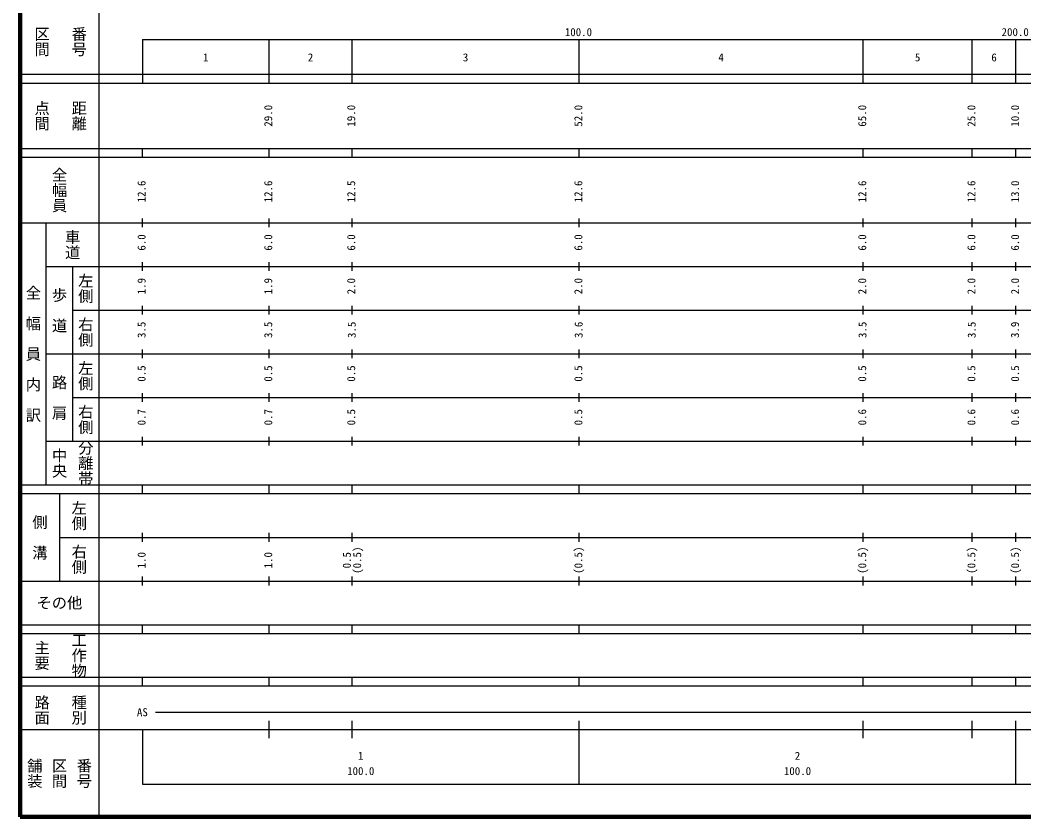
# Model space of a CAD drawing. Units: millimetres on the paper, enlarged 1000 times. Extents: x 40000 to 680000, y 20000 to 380000.
# Drawn here: x 40000 to 269844, y 20000 to 202409 of the extents above; entities that cross this region are included whole.
import ezdxf
from ezdxf.enums import TextEntityAlignment as Align

# ---------------------------------------------------------------- set-up
doc = ezdxf.new("R2010")
doc.units = ezdxf.units.MM
doc.header["$LTSCALE"] = 1000
doc.layers.add('M-TTL', color=2, linetype='Continuous', lineweight=140)
doc.layers.add('M-TTL-BAND', color=7, linetype='Continuous', lineweight=25)
doc.styles.add('@ＭＳ ゴシック', font='')
doc.styles.add('ＭＳ ゴシック', font='')
doc.styles.get('@ＭＳ ゴシック').set_extended_font_data('@MS Gothic')
doc.styles.get('ＭＳ ゴシック').set_extended_font_data('MS Gothic')

msp = doc.modelspace()

# ---------------------------------------------------------------- linework, layer by layer
at = {"layer": 'M-TTL'}
for p, q in [((40000, 380000), (40000, 20000)), ((40000, 20000), (680000, 20000))]:
    msp.add_line(p, q, dxfattribs=at)
at = {"layer": 'M-TTL-BAND'}
for p, q in [((58000, 370000), (58000, 20000)), ((68000, 198000), (579000, 198000)), ((68000, 198000), (68000, 188000)), ((97000, 188000), (97000, 198000)), ((116000, 188000), (116000, 198000)), ((168000, 188000), (168000, 198000)), ((233000, 188000), (233000, 198000)), ((258000, 188000), (258000, 198000)), ((268000, 188000), (268000, 198000)), ((40000, 190000), (579000, 190000)), ((40000, 188000), (579000, 188000)), ((40000, 173000), (579000, 173000)), ((68000, 171000), (68000, 173000)), ((97000, 171000), (97000, 173000)), ((116000, 171000), (116000, 173000)), ((168000, 171000), (168000, 173000)), ((233000, 171000), (233000, 173000)), ((258000, 171000), (258000, 173000)), ((268000, 171000), (268000, 173000)), ((40000, 171000), (579000, 171000)), ((68000, 155000), (68000, 157000)), ((97000, 155000), (97000, 157000)), ((116000, 155000), (116000, 157000)), ((168000, 155000), (168000, 157000)), ((233000, 155000), (233000, 157000)), ((258000, 155000), (258000, 157000)), ((268000, 155000), (268000, 157000)), ((40000, 156000), (579000, 156000)), ((46000, 96000), (46000, 156000)), ((46000, 146000), (579000, 146000)), ((52000, 146000), (52000, 106000)), ((68000, 145000), (68000, 147000)), ((97000, 145000), (97000, 147000)), ((116000, 145000), (116000, 147000)), ((168000, 145000), (168000, 147000)), ((233000, 145000), (233000, 147000)), ((258000, 145000), (258000, 147000)), ((268000, 145000), (268000, 147000)), ((52000, 136000), (579000, 136000)), ((68000, 135000), (68000, 137000)), ((97000, 135000), (97000, 137000)), ((116000, 135000), (116000, 137000)), ((168000, 135000), (168000, 137000)), ((233000, 135000), (233000, 137000)), ((258000, 135000), (258000, 137000)), ((268000, 135000), (268000, 137000)), ((68000, 125000), (68000, 127000)), ((97000, 125000), (97000, 127000)), ((116000, 125000), (116000, 127000)), ((168000, 125000), (168000, 127000)), ((233000, 125000), (233000, 127000)), ((258000, 125000), (258000, 127000)), ((268000, 125000), (268000, 127000)), ((46000, 126000), (579000, 126000)), ((52000, 116000), (579000, 116000)), ((68000, 115000), (68000, 117000)), ((97000, 115000), (97000, 117000)), ((116000, 115000), (116000, 117000)), ((168000, 115000), (168000, 117000)), ((233000, 115000), (233000, 117000)), ((258000, 115000), (258000, 117000)), ((268000, 115000), (268000, 117000)), ((46000, 106000), (579000, 106000)), ((68000, 105000), (68000, 107000)), ((97000, 105000), (97000, 107000)), ((116000, 105000), (116000, 107000)), ((168000, 105000), (168000, 107000)), ((233000, 105000), (233000, 107000)), ((258000, 105000), (258000, 107000)), ((268000, 105000), (268000, 107000)), ((40000, 96000), (579000, 96000)), ((68000, 94000), (68000, 96000)), ((97000, 94000), (97000, 96000)), ((116000, 94000), (116000, 96000)), ((168000, 94000), (168000, 96000)), ((233000, 94000), (233000, 96000)), ((258000, 94000), (258000, 96000)), ((268000, 94000), (268000, 96000)), ((40000, 94000), (579000, 94000)), ((49000, 94000), (49000, 74000)), ((49000, 84000), (579000, 84000)), ((68000, 83000), (68000, 85000)), ((97000, 83000), (97000, 85000)), ((116000, 83000), (116000, 85000)), ((168000, 83000), (168000, 85000)), ((233000, 83000), (233000, 85000)), ((258000, 83000), (258000, 85000)), ((268000, 83000), (268000, 85000)), ((40000, 74000), (579000, 74000)), ((68000, 73000), (68000, 75000)), ((97000, 73000), (97000, 75000)), ((116000, 73000), (116000, 75000)), ((168000, 73000), (168000, 75000)), ((233000, 73000), (233000, 75000)), ((258000, 73000), (258000, 75000)), ((268000, 73000), (268000, 75000)), ((40000, 64000), (579000, 64000)), ((68000, 62000), (68000, 64000)), ((97000, 62000), (97000, 64000)), ((116000, 62000), (116000, 64000)), ((168000, 62000), (168000, 64000)), ((233000, 62000), (233000, 64000)), ((258000, 62000), (258000, 64000)), ((268000, 62000), (268000, 64000)), ((40000, 62000), (579000, 62000)), ((40000, 52000), (579000, 52000)), ((68000, 50000), (68000, 52000)), ((97000, 50000), (97000, 52000)), ((116000, 50000), (116000, 52000)), ((168000, 50000), (168000, 52000)), ((233000, 50000), (233000, 52000)), ((258000, 50000), (258000, 52000)), ((268000, 50000), (268000, 52000)), ((40000, 50000), (579000, 50000)), ((71000, 44000), (564000, 44000)), ((97000, 38000), (97000, 42000)), ((116000, 38000), (116000, 42000)), ((168000, 27500), (168000, 42000)), ((233000, 38000), (233000, 42000)), ((258000, 38000), (258000, 42000)), ((268000, 27500), (268000, 42000)), ((40000, 40000), (579000, 40000)), ((68000, 40000), (68000, 27500)), ((68000, 27500), (579000, 27500))]:
    msp.add_line(p, q, dxfattribs=at)

# ---------------------------------------------------------------- texts
at = {"layer": 'M-TTL-BAND', "style": '@ＭＳ ゴシック'}
for s, p in [('区間', (45000, 197500)), ('番号', (53500, 197500)), ('点間', (45000, 180500)), ('距離', (53500, 180500)), ('全幅員', (49000, 163500)), ('車道', (52000, 151000)), ('左側', (55000, 141000)), ('全\u3000幅\u3000員\u3000内\u3000訳', (43000, 126000)), ('歩\u3000道', (49000, 136000)), ('右側', (55000, 131000)), ('左側', (55000, 121000)), ('路\u3000肩', (49000, 116000)), ('右側', (55000, 111000)), ('分離帯', (55000, 101000)), ('中央', (49000, 101000)), ('左側', (53500, 89000)), ('側\u3000溝', (44500, 84000)), ('右側', (53500, 79000)), ('主要', (45000, 57000)), ('工作物', (53500, 57000)), ('路面', (45000, 44500)), ('種別', (53500, 44500)), ('舗装', (43333, 30000)), ('区間', (49000, 30000)), ('番号', (54667, 30000))]:
    msp.add_text(s, height=2566, rotation=270, dxfattribs=at).set_placement(p, align=Align.MIDDLE_CENTER)
at = {"layer": 'M-TTL-BAND', "style": 'ＭＳ ゴシック'}
for s, p in [('100.0', (167844, 198195)), ('200.0', (267844, 198195)), ('1', (82500, 192405)), ('2', (106500, 192405)), ('3', (142000, 192405)), ('4', (200500, 192405)), ('5', (245500, 192405)), ('6', (263000, 192405)), ('AS', (68000, 42500)), ('1', (118000, 32523)), ('2', (218000, 32523)), ('100.0', (118000, 29033)), ('100.0', (218000, 29033))]:
    msp.add_text(s, height=1833, dxfattribs=at).set_placement(p, align=Align.BOTTOM_CENTER)
for s, p in [('29.0', (98278, 180500)), ('19.0', (117278, 180500)), ('52.0', (169278, 180500)), ('65.0', (234278, 180500)), ('25.0', (259278, 180500)), ('10.0', (269278, 180500)), ('12.6', (69278, 163174)), ('12.6', (98278, 163174)), ('12.5', (117278, 163174)), ('12.6', (169278, 163174)), ('12.6', (234278, 163174)), ('12.6', (259278, 163174)), ('13.0', (269278, 163174)), ('6.0', (69278, 151500)), ('6.0', (98278, 151500)), ('6.0', (117278, 151500)), ('6.0', (169278, 151500)), ('6.0', (234278, 151500)), ('6.0', (259278, 151500)), ('6.0', (269278, 151500)), ('1.9', (69278, 141500)), ('1.9', (98278, 141500)), ('2.0', (117278, 141500)), ('2.0', (169278, 141500)), ('2.0', (234278, 141500)), ('2.0', (259278, 141500)), ('2.0', (269278, 141500)), ('3.5', (69278, 131500)), ('3.5', (98279, 131500)), ('3.5', (117398, 131500)), ('3.6', (169343, 131500)), ('3.5', (234341, 131500)), ('3.5', (259343, 131500)), ('3.9', (269259, 131500)), ('0.5', (69278, 121500)), ('0.5', (98278, 121500)), ('0.5', (117278, 121500)), ('0.5', (169278, 121500)), ('0.5', (234278, 121500)), ('0.5', (259278, 121500)), ('0.5', (269278, 121500)), ('0.7', (69278, 111500)), ('0.7', (98279, 111500)), ('0.5', (117278, 111500)), ('0.5', (169278, 111500)), ('0.6', (234278, 111500)), ('0.6', (259278, 111500)), ('0.6', (269278, 111500)), ('1.0', (69278, 78764)), ('1.0', (98278, 78764)), ('0.5', (116278, 78764)), ('(0.5)', (118648, 78764)), ('(0.5)', (169278, 78764)), ('(0.5)', (234278, 78764)), ('(0.5)', (259278, 78764)), ('(0.5)', (269278, 78764))]:
    msp.add_text(s, height=1833, rotation=90, dxfattribs=at).set_placement(p, align=Align.BOTTOM_CENTER)
msp.add_text('その他', height=2566, dxfattribs=at).set_placement((49000, 69000), align=Align.MIDDLE_CENTER)

doc.saveas('drawing.dxf')
